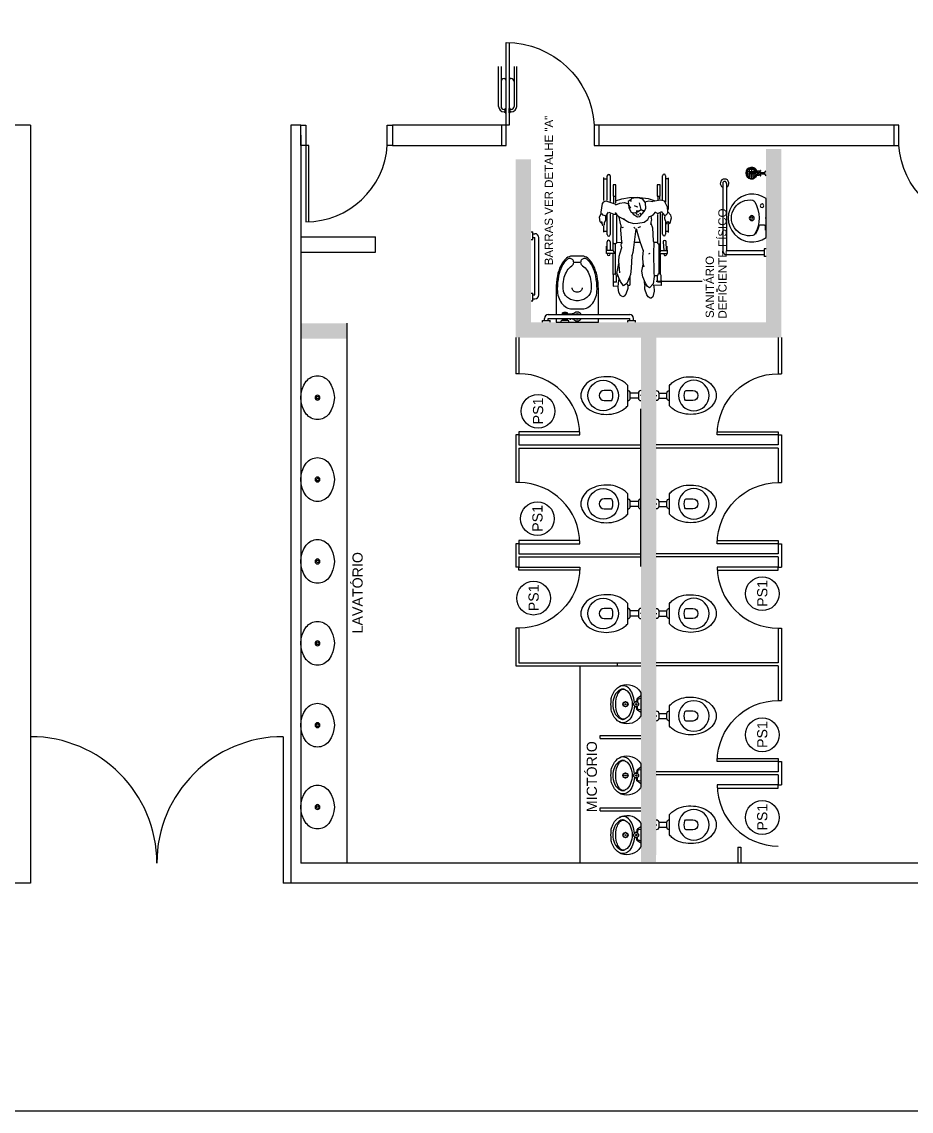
# Model space of a CAD drawing. Header units: millimetres. Extents: x 18768 to 1484868, y -11027 to 520152.
# Drawn here: x 1379301 to 1388104, y 136290 to 147066 of the extents above; entities that cross this region are included whole.
import ezdxf
from ezdxf.enums import TextEntityAlignment as Align

# ---------------------------------------------------------------- set-up
doc = ezdxf.new("R2010")
doc.units = ezdxf.units.MM
doc.linetypes.add('DASHDOT', pattern=[1, 0.5, -0.25, 0, -0.25])
for name, color, linetype in [('1-PAREDES', 7, 'Continuous'), ('Construir', 251, 'Continuous'), ('esquadrias', 2, 'Continuous'), ('MOBÍLIA', 26, 'Continuous'), ('Muros', 4, 'Continuous'), ('PAREDES', 7, 'Continuous'), ('Sanitários', 2, 'Continuous'), ('Textos', 7, 'Continuous')]:
    doc.layers.add(name, color=color, linetype=linetype)
doc.layers.add('L035-DEMOLIÇÃO', color=40, linetype='Continuous', plot=False)
doc.styles.get("Standard").update_dxf_attribs({"font": 'arial.ttf'})

# ---------------------------------------------------------------- blocks, each defined once
blk = doc.blocks.new('CADEIRA_RODAS')
at = {"color": 0}
for p, q in [((-0.194, 0.333), (-0.2, 0.329)), ((-0.196, 0.317), (-0.2, 0.329)), ((-0.194, 0.333), (-0.166, 0.336)), ((-0.182, 0.338), (-0.161, 0.357)), ((-0.166, 0.336), (-0.165, 0.347)), ((-0.161, 0.357), (-0.118, 0.363)), ((-0.118, 0.363), (-0.081, 0.345)), ((-0.094, 0.332), (-0.105, 0.299)), ((-0.082, 0.343), (-0.094, 0.332)), ((-0.081, 0.345), (-0.066, 0.348)), ((-0.066, 0.348), (0.018, 0.333)), ((0.018, 0.333), (0.035, 0.321)), ((0.035, 0.321), (0.044, 0.3)), ((-0.793, 0.23), (-0.79, 0.178)), ((-0.746, 0.228), (-0.793, 0.23)), ((-0.754, 0.197), (-0.755, 0.228)), ((-0.683, 0.229), (-0.748, 0.227)), ((-0.676, 0.215), (-0.683, 0.229)), ((-0.68, 0.228), (-0.474, 0.228)), ((-0.679, 0.203), (-0.676, 0.215)), ((-0.478, 0.288), (-0.474, 0.288)), ((-0.475, 0.259), (-0.478, 0.259)), ((-0.474, 0.295), (-0.401, 0.295)), ((-0.474, 0.209), (-0.474, 0.295)), ((-0.444, 0.227), (-0.473, 0.217)), ((-0.443, 0.227), (-0.443, 0.295)), ((-0.443, 0.288), (-0.358, 0.288)), ((-0.443, 0.227), (-0.092, 0.227)), ((-0.358, 0.259), (-0.441, 0.259)), ((-0.377, 0.218), (-0.372, 0.227)), ((-0.377, 0.206), (-0.377, 0.218)), ((-0.288, 0.287), (-0.098, 0.287)), ((-0.084, 0.257), (-0.288, 0.257)), ((-0.265, 0.319), (-0.206, 0.319)), ((-0.254, 0.313), (-0.254, 0.289)), ((-0.177, 0.316), (-0.196, 0.317)), ((-0.145, 0.304), (-0.177, 0.316)), ((-0.104, 0.305), (-0.145, 0.304)), ((-0.105, 0.299), (-0.066, 0.273)), ((-0.068, 0.271), (-0.087, 0.221)), ((-0.087, 0.221), (-0.087, 0.198)), ((0.044, 0.3), (0.013, 0.211)), ((0.089, 0.224), (0.024, 0.224)), ((0.288, 0.257), (0.038, 0.257)), ((0.046, 0.319), (0.272, 0.319)), ((0.049, 0.287), (0.288, 0.287)), ((0.089, 0.23), (0.089, 0.201)), ((0.201, 0.23), (0.089, 0.23)), ((0.201, 0.201), (0.201, 0.23)), ((0.26, 0.313), (0.26, 0.289)), ((-0.898, 0.134), (-0.885, 0.157)), ((-0.894, 0.119), (-0.898, 0.134)), ((-0.872, 0.103), (-0.894, 0.119)), ((-0.885, 0.157), (-0.855, 0.174)), ((-0.855, 0.174), (-0.807, 0.18)), ((-0.807, 0.18), (-0.761, 0.176)), ((-0.79, 0.126), (-0.747, 0.155)), ((-0.768, 0.095), (-0.79, 0.126)), ((-0.761, 0.176), (-0.725, 0.17)), ((-0.754, 0.197), (-0.692, 0.196)), ((-0.747, 0.155), (-0.711, 0.174)), ((-0.711, 0.174), (-0.678, 0.186)), ((-0.695, 0.182), (-0.696, 0.195)), ((-0.692, 0.196), (-0.679, 0.203)), ((-0.377, 0.209), (-0.678, 0.209)), ((-0.678, 0.186), (-0.67, 0.192)), ((-0.67, 0.192), (-0.573, 0.174)), ((-0.662, 0.162), (-0.548, 0.174)), ((-0.548, 0.174), (-0.501, 0.168)), ((-0.501, 0.168), (-0.466, 0.161)), ((-0.466, 0.161), (-0.414, 0.142)), ((-0.419, 0.145), (-0.389, 0.149)), ((-0.389, 0.149), (-0.362, 0.143)), ((-0.372, 0.197), (-0.377, 0.206)), ((-0.376, 0.136), (-0.362, 0.144)), ((-0.1, 0.197), (-0.372, 0.197)), ((-0.364, 0.194), (-0.363, 0.148)), ((-0.362, 0.144), (-0.241, 0.154)), ((-0.241, 0.154), (-0.196, 0.15)), ((-0.212, 0.15), (-0.218, 0.136)), ((-0.218, 0.136), (-0.215, 0.127)), ((-0.191, 0.152), (-0.162, 0.159)), ((-0.13, 0.132), (-0.164, 0.073)), ((-0.162, 0.159), (-0.116, 0.169)), ((-0.127, 0.142), (-0.133, 0.122)), ((-0.112, 0.168), (-0.127, 0.142)), ((-0.094, 0.192), (-0.112, 0.168)), ((-0.07, 0.208), (-0.094, 0.192)), ((0.013, 0.211), (0.005, 0.202)), ((0.005, 0.202), (0.022, 0.164)), ((0.027, 0.122), (0.018, 0.084)), ((0.089, 0.207), (0.02, 0.207)), ((0.022, 0.164), (0.027, 0.122)), ((0.044, 0.207), (0.063, 0.144)), ((0.063, 0.144), (0.076, 0.069)), ((0.089, 0.201), (0.201, 0.201)), ((-0.816, 0.086), (-0.872, 0.103)), ((-0.788, 0.085), (-0.816, 0.086)), ((-0.769, 0.093), (-0.788, 0.085)), ((-0.785, 0.086), (-0.783, 0.064)), ((-0.783, 0.064), (-0.776, 0.06)), ((-0.776, 0.06), (-0.743, 0.06)), ((-0.705, 0.068), (-0.768, 0.095)), ((-0.743, 0.06), (-0.696, 0.063)), ((-0.679, 0.059), (-0.705, 0.068)), ((-0.618, 0.052), (-0.679, 0.059)), ((-0.497, 0.045), (-0.618, 0.052)), ((-0.497, 0.045), (-0.499, 0.048)), ((-0.463, 0.034), (-0.497, 0.045)), ((-0.413, 0.029), (-0.463, 0.034)), ((-0.23, 0.006), (-0.413, 0.029)), ((-0.362, 0.019), (-0.362, -0.032)), ((-0.228, 0.012), (-0.214, 0.026)), ((-0.164, 0.073), (-0.178, 0.027)), ((-0.178, 0.027), (-0.177, -0.014)), ((-0.105, 0.007), (-0.112, -0.012)), ((-0.093, 0.027), (-0.105, 0.007)), ((-0.07, 0.044), (-0.093, 0.027)), ((-0.072, 0.038), (-0.074, 0.015)), ((-0.074, 0.015), (-0.065, -0.012)), ((-0.066, 0.051), (-0.072, 0.038)), ((-0.026, 0.074), (-0.066, 0.051)), ((-0.055, 0.002), (-0.055, -0.025)), ((-0.027, 0.054), (0.007, 0.077)), ((0.011, 0.079), (-0.026, 0.074)), ((-0.003, 0.021), (-0.012, -0.001)), ((0.038, 0.081), (0.011, 0.079)), ((0.052, 0.063), (0.038, 0.081)), ((0.053, 0.06), (0.038, 0.053)), ((0.07, 0.046), (0.052, 0.063)), ((0.07, 0.027), (0.07, 0.046)), ((0.074, 0.013), (0.07, 0.027)), ((0.074, -0.016), (0.074, 0.013)), ((0.076, 0.069), (0.08, -0.007)), ((-0.9, -0.117), (-0.88, -0.101)), ((-0.88, -0.101), (-0.823, -0.084)), ((-0.823, -0.084), (-0.767, -0.087)), ((-0.798, -0.11), (-0.764, -0.088)), ((-0.786, -0.083), (-0.749, -0.081)), ((-0.764, -0.088), (-0.704, -0.062)), ((-0.704, -0.062), (-0.646, -0.054)), ((-0.646, -0.054), (-0.582, -0.066)), ((-0.608, -0.076), (-0.571, -0.065)), ((-0.571, -0.065), (-0.51, -0.064)), ((-0.51, -0.064), (-0.441, -0.071)), ((-0.449, -0.07), (-0.358, -0.036)), ((-0.358, -0.036), (-0.28, -0.013)), ((-0.28, -0.013), (-0.23, -0.002)), ((-0.212, -0.04), (-0.222, -0.015)), ((-0.177, -0.014), (-0.164, -0.075)), ((-0.164, -0.075), (-0.141, -0.111)), ((-0.112, -0.012), (-0.11, -0.032)), ((-0.11, -0.032), (-0.061, -0.075)), ((-0.065, -0.012), (-0.041, -0.045)), ((-0.061, -0.075), (-0.031, -0.092)), ((-0.041, -0.045), (-0.052, -0.064)), ((-0.052, -0.064), (-0.051, -0.077)), ((-0.04, -0.046), (0.025, -0.031)), ((-0.031, -0.092), (0.023, -0.089)), ((-0.012, -0.001), (-0.016, -0.015)), ((0.023, -0.089), (0.061, -0.062)), ((0.041, -0.122), (0.03, -0.084)), ((0.061, -0.062), (0.074, -0.016)), ((0.08, -0.007), (0.068, -0.114)), ((-0.913, -0.135), (-0.9, -0.117)), ((-0.913, -0.146), (-0.913, -0.135)), ((-0.9, -0.16), (-0.913, -0.146)), ((-0.842, -0.176), (-0.9, -0.16)), ((-0.792, -0.171), (-0.842, -0.176)), ((-0.812, -0.13), (-0.798, -0.11)), ((-0.771, -0.164), (-0.812, -0.13)), ((-0.78, -0.166), (-0.792, -0.171)), ((-0.788, -0.245), (-0.785, -0.182)), ((-0.698, -0.173), (-0.771, -0.164)), ((-0.752, -0.206), (-0.752, -0.239)), ((-0.752, -0.206), (-0.692, -0.208)), ((-0.659, -0.171), (-0.698, -0.173)), ((-0.692, -0.207), (-0.693, -0.176)), ((-0.677, -0.211), (-0.692, -0.208)), ((-0.674, -0.219), (-0.677, -0.211)), ((-0.471, -0.169), (-0.659, -0.171)), ((-0.475, -0.132), (-0.481, -0.12)), ((-0.365, -0.17), (-0.471, -0.169)), ((-0.372, -0.207), (-0.377, -0.216)), ((-0.089, -0.207), (-0.372, -0.207)), ((-0.348, -0.165), (-0.365, -0.17)), ((-0.362, -0.171), (-0.362, -0.207)), ((-0.22, -0.157), (-0.348, -0.165)), ((-0.175, -0.142), (-0.22, -0.157)), ((-0.148, -0.145), (-0.188, -0.138)), ((-0.108, -0.143), (-0.145, -0.147)), ((-0.141, -0.111), (-0.113, -0.126)), ((-0.111, -0.122), (-0.102, -0.147)), ((-0.102, -0.147), (-0.089, -0.168)), ((-0.089, -0.168), (-0.063, -0.19)), ((-0.068, -0.185), (-0.079, -0.209)), ((-0.079, -0.209), (-0.071, -0.229)), ((0.034, -0.158), (0.041, -0.122)), ((0.052, -0.235), (0.038, -0.161)), ((0.068, -0.114), (0.047, -0.175)), ((0.089, -0.211), (0.055, -0.211)), ((0.201, -0.205), (0.089, -0.205)), ((0.089, -0.205), (0.089, -0.234)), ((0.201, -0.234), (0.201, -0.205)), ((-0.788, -0.246), (-0.738, -0.245)), ((-0.751, -0.243), (-0.689, -0.244)), ((-0.689, -0.244), (-0.678, -0.237)), ((-0.68, -0.238), (-0.474, -0.238)), ((-0.377, -0.219), (-0.678, -0.219)), ((-0.678, -0.237), (-0.674, -0.22)), ((-0.474, -0.269), (-0.479, -0.269)), ((-0.478, -0.298), (-0.474, -0.298)), ((-0.474, -0.219), (-0.474, -0.305)), ((-0.474, -0.305), (-0.401, -0.302)), ((-0.444, -0.237), (-0.473, -0.227)), ((-0.443, -0.238), (-0.443, -0.304)), ((-0.443, -0.238), (-0.078, -0.238)), ((-0.36, -0.264), (-0.443, -0.268)), ((-0.443, -0.297), (-0.359, -0.293)), ((-0.377, -0.216), (-0.377, -0.229)), ((-0.377, -0.229), (-0.372, -0.238)), ((-0.285, -0.257), (-0.088, -0.257)), ((-0.165, -0.287), (-0.285, -0.287)), ((-0.268, -0.314), (-0.18, -0.314)), ((-0.253, -0.286), (-0.253, -0.305)), ((-0.183, -0.287), (-0.179, -0.303)), ((-0.179, -0.303), (-0.166, -0.303)), ((-0.159, -0.309), (-0.178, -0.322)), ((-0.131, -0.276), (-0.166, -0.288)), ((-0.166, -0.303), (-0.159, -0.309)), ((-0.098, -0.28), (-0.131, -0.276)), ((-0.06, -0.244), (-0.099, -0.275)), ((-0.097, -0.288), (-0.099, -0.275)), ((-0.084, -0.302), (-0.097, -0.288)), ((-0.097, -0.338), (-0.063, -0.309)), ((-0.063, -0.309), (-0.084, -0.302)), ((-0.071, -0.229), (-0.064, -0.24)), ((-0.063, -0.309), (-0.018, -0.304)), ((-0.041, -0.314), (0.269, -0.314)), ((-0.018, -0.304), (0.039, -0.277)), ((0.291, -0.287), (0.03, -0.287)), ((0.039, -0.277), (0.052, -0.235)), ((0.054, -0.257), (0.291, -0.257)), ((0.089, -0.228), (0.06, -0.228)), ((0.089, -0.234), (0.201, -0.234)), ((0.26, -0.304), (0.26, -0.288)), ((-0.178, -0.322), (-0.173, -0.333)), ((-0.173, -0.333), (-0.123, -0.344)), ((-0.123, -0.344), (-0.097, -0.338))]:
    blk.add_line(p, q, dxfattribs=at)
for centre, radius, start, end in [((-0.478, 0.273), 0.0145, 90, 270), ((-0.358, 0.273), 0.0145, 270, 90), ((-0.288, 0.272), 0.0149, 90, 270), ((0.288, 0.272), 0.0149, 270, 90), ((-0.479, -0.284), 0.0145, 92.6629, 272.6629), ((-0.359, -0.278), 0.0145, 272.6629, 92.6629), ((-0.285, -0.272), 0.0149, 90, 270), ((0.291, -0.272), 0.0149, 270, 90)]:
    blk.add_arc(centre, radius, start, end, dxfattribs=at)
for p in [(-0.094, -0.018), (-0.084, -0.002), (-0.081, -0.038)]:
    blk.add_point(p, dxfattribs=at)
blk = doc.blocks.new('LAVPQ-PL')
blk.add_line((0, 0), (0.01, 0))
for points in [[(0, -0.191), (0, 0.191, -1.947368)], [(0.11, -0.156, 0.218943), (0.13, -0.171, 1.213584), (0.132, 0.175, 0.218943), (0.112, 0.16, 0.264013)]]:
    blk.add_lwpolyline(points, format="xyb", close=True)
blk.add_lwpolyline([(0.007, -0.12), (0.007, -0.08, -0.414214), (0.016, -0.071), (0.061, -0.071, -0.312113), (0.073, -0.08, 0.063016), (0.103, -0.157, 0.063016)], format="xyb")
for centre, radius in [((0.04, 0.121), 0.0176), ((0.141, 0), 0.0241), ((0.141, 0), 0.0115)]:
    blk.add_circle(centre, radius)
blk = doc.blocks.new('nomacab1')
blk.add_circle((0, 0), 0.414)
at = {"color": 3}
blk.add_attdef('ACAB', text='', height=0.25, dxfattribs=at).set_placement((0.007, 0), align=Align.MIDDLE)
blk = doc.blocks.new('bac-pl')
for p, q in [((0, 0), (0.005, 0)), ((0.025, 0.025), (0.105, 0.025)), ((0.025, -0.025), (0.105, -0.025))]:
    blk.add_line(p, q)
for points in [[(0.13, 0.1), (0.13, -0.1, 0.056984), (0.163, -0.131, 0.085116), (0.249, -0.174, 0.090221), (0.34, -0.185, 0.074494), (0.439, -0.17, 0.085116), (0.517, -0.131, 0.106255), (0.572, -0.068, 0.128271), (0.59, 0, 0.128271), (0.572, 0.068, 0.106255), (0.517, 0.131, 0.085116), (0.439, 0.17, 0.074494), (0.34, 0.185, 0.074494), (0.241, 0.17, 0.085116), (0.163, 0.131, 0.056984)], [(0.295, 0.05, 0.326276), (0.281, 0.04, 0.155871), (0.281, -0.04, 0.326276), (0.295, -0.05), (0.36, -0.05, 1), (0.36, 0.05)]]:
    blk.add_lwpolyline(points, format="xyb", close=True)
for points in [[(0, -0.05, 0.414214), (0.025, -0.025), (0.025, 0.025, 0.414483), (0, 0.05)], [(0.13, 0.05, 0.414483), (0.105, 0.025), (0.105, -0.025, 0.414214), (0.13, -0.05)]]:
    blk.add_lwpolyline(points, format="xyb")
blk.add_circle((0.37, 0), 0.15)
blk = doc.blocks.new('mic-pl')
for points in [[(0, -0.294), (-0.002, -0.294, -0.008051), (-0.034, -0.293, -0.08407), (-0.078, -0.285, -0.022672), (-0.106, -0.272, -0.027927), (-0.132, -0.258, -0.144523), (-0.183, -0.193, -0.34805), (-0.12, -0.003, -0.162816), (-0.112, 0), (0, 0), (0.112, 0, -0.162816), (0.12, -0.003, -0.34805), (0.183, -0.193, -0.144523), (0.132, -0.258, -0.027927), (0.106, -0.272, -0.022672), (0.078, -0.285, -0.08407), (0.034, -0.293, -0.008051), (0.002, -0.294)], [(0, -0.247), (-0.008, -0.247, -0.102017), (-0.09, -0.231, -0.100634), (-0.137, -0.2, -0.31043), (-0.144, -0.159, -0.029837), (-0.142, -0.153, -0.193887), (-0.08, -0.101, -0.096635), (0, -0.086, -0.096635), (0.08, -0.101, -0.193887), (0.142, -0.153, -0.029837), (0.144, -0.159, -0.31043), (0.137, -0.2, -0.100634), (0.09, -0.231, -0.102017), (0.008, -0.247)]]:
    blk.add_lwpolyline(points, format="xyb", close=True)
for points in [[(-0.053, 0, 0.473116), (-0.056, -0.005), (-0.051, -0.025, 0.362542), (-0.043, -0.032), (-0.029, -0.033, -0.564769), (-0.023, -0.039)], [(0.053, 0, -0.473116), (0.056, -0.005), (0.051, -0.025, -0.362542), (0.043, -0.032), (0.029, -0.033, 0.564769), (0.023, -0.039)], [(-0.016, -0.064, 0.100603), (-0.1, -0.082, 0.114611), (-0.161, -0.123, 0.309836), (-0.175, -0.21, 0.309836)], [(-0.081, -0.002), (-0.057, -0.034, 0.1805), (-0.045, -0.041), (-0.032, -0.043, -0.35029), (-0.026, -0.049, 0.252034), (-0.019, -0.063)], [(0.016, -0.064, -0.100603), (0.1, -0.082, -0.114611), (0.161, -0.123, -0.309836), (0.175, -0.21, -0.309836)], [(0.081, -0.002), (0.057, -0.034, -0.1805), (0.045, -0.041), (0.032, -0.043, 0.35029), (0.026, -0.049, -0.252034), (0.019, -0.063)], [(-0.146, -0.161), (-0.147, -0.165, 0.189039), (-0.145, -0.197, 0.189014), (-0.08, -0.26, 0.116802), (0, -0.275, 0.116802), (0.08, -0.26, 0.189014), (0.145, -0.197, 0.189039), (0.147, -0.165), (0.146, -0.161)]]:
    blk.add_lwpolyline(points, format="xyb")
for centre, radius in [((0, -0.046), 0.024), ((0, -0.046), 0.0075), ((-0.024, -0.151), 0.0035), ((-0.016, -0.135), 0.0035), ((-0.017, -0.168), 0.0035), ((0, -0.152), 0.0035), ((-0.001, -0.175), 0.0035), ((0.001, -0.129), 0.0035), ((0.017, -0.136), 0.0035), ((0.016, -0.169), 0.0035), ((0.023, -0.152), 0.0035)]:
    blk.add_circle(centre, radius)
at = {"linetype": 'DASHDOT'}
blk.add_circle((0, -0.152), 0.024, dxfattribs=at)
blk = doc.blocks.new('cubem-pl')
at = {"linetype": 'Continuous'}
for radius in [0.024, 0.012]:
    blk.add_circle((0.265, 0), radius, dxfattribs=at)
for centre, radius, start, end in [((0.265, 0.076), 0.139, 37.5041, 142.4959), ((0.364, 0), 0.264, 142.4959, 217.5041), ((0.166, 0), 0.264, 322.4959, 37.5041), ((0.265, -0.076), 0.139, 217.5041, 322.4959)]:
    blk.add_arc(centre, radius, start, end)

msp = doc.modelspace()

# ---------------------------------------------------------------- linework, layer by layer
for p, q in [((1382801.057, 144788.355), (1382801.057, 144939.404)), ((1385196.35, 140694.962), (1385196.35, 140725.172))]:
    msp.add_line(p, q)
at = {"layer": '1-PAREDES'}
for p, q in [((1382062.298, 146043.6), (1381963.298, 146043.6)), ((1384047.355, 146043.6), (1382968.591, 146043.6)), ((1387930.26, 146043.6), (1385015.766, 146043.6)), ((1382968.591, 145843.6), (1384047.355, 145843.6)), ((1385015.766, 145843.6), (1387930.26, 145843.6)), ((1382062.298, 144939.404), (1382801.057, 144939.404)), ((1382062.298, 144788.355), (1382801.057, 144788.355))]:
    msp.add_line(p, q, dxfattribs=at)
at = {"layer": 'Construir'}
for points in [[(1386818.764, 144093.564), (1386667.715, 144093.564), (1386818.764, 145807.55), (1386667.715, 145807.55)], [(1384340.958, 143942.515), (1384189.909, 143942.515), (1384340.958, 145704.753), (1384189.909, 145704.753)], [(1382522.735, 143932.551), (1382062.298, 143932.551), (1382522.735, 144083.6), (1382062.298, 144083.6)], [(1386818.161, 143942.515), (1384340.958, 143942.515), (1386818.161, 144093.564), (1384340.958, 144093.564)], [(1385579.035, 138754.753), (1385428.511, 138754.753), (1385579.56, 143942.515), (1385428.511, 143942.515)], [(1385579.638, 138754.753), (1385429.113, 138754.753), (1385580.162, 143942.515), (1385429.113, 143942.515)]]:
    msp.add_solid(points, dxfattribs=at)
at = {"layer": 'DEFPOINTS'}
for p, q in [((1386179.638, 144424.753), (1386179.638, 144394.753)), ((1386179.638, 144424.753), (1386179.638, 144394.753)), ((1388062.298, 138744.6), (1387435.993, 138744.6))]:
    msp.add_line(p, q, dxfattribs=at)
at = {"layer": 'esquadrias'}
for p, q in [((1384020.069, 146229.152), (1384020.069, 146622.72)), ((1384044.824, 146622.72), (1384044.824, 146229.152)), ((1384174.575, 146622.72), (1384174.575, 146229.152)), ((1384199.33, 146229.152), (1384199.33, 146622.72)), ((1384075.033, 146503.93), (1384085.103, 146503.93)), ((1384085.103, 146493.86), (1384095.173, 146493.86)), ((1384134.295, 146493.86), (1384124.225, 146493.86)), ((1384144.365, 146503.93), (1384134.295, 146503.93)), ((1384075.033, 146198.942), (1384085.103, 146198.942)), ((1384075.033, 146174.188), (1384085.103, 146174.188)), ((1384085.103, 146164.118), (1384085.103, 146209.012)), ((1384085.103, 146209.012), (1384095.173, 146209.012)), ((1384085.103, 146164.118), (1384095.173, 146164.118)), ((1384095.173, 146164.118), (1384095.173, 146209.012)), ((1384124.225, 146164.118), (1384124.225, 146209.012)), ((1384134.295, 146209.012), (1384124.225, 146209.012)), ((1384134.295, 146164.118), (1384124.225, 146164.118)), ((1384134.295, 146164.118), (1384134.295, 146209.012)), ((1384144.365, 146198.942), (1384134.295, 146198.942)), ((1384144.365, 146174.188), (1384134.295, 146174.188))]:
    msp.add_line(p, q, dxfattribs=at)
for points in [[(1384124.828, 146860.431), (1384124.828, 146043.6), (1384047.355, 146043.6), (1384047.355, 145843.6), (1384095.776, 145843.6), (1384095.776, 146860.431, -0.394454368), (1384967.345, 146043.6), (1384967.345, 145843.6), (1385015.766, 145843.6), (1385015.766, 146043.6), (1384967.345, 146043.6)], [(1382142.857, 145086.956), (1382142.857, 145843.6), (1382062.298, 145843.6), (1382062.298, 146043.6), (1382112.647, 146043.6), (1382112.647, 145086.956, 0.395142121), (1382918.242, 145843.6), (1382918.242, 146043.6), (1382968.591, 146043.6), (1382968.591, 145843.6), (1382918.242, 145843.6)], [(1388755.994, 145086.956), (1388755.994, 145843.6), (1388836.554, 145843.6), (1388836.554, 146043.6), (1388786.204, 146043.6), (1388786.204, 145086.956, -0.396515329), (1387982.098, 145843.6), (1387980.61, 146043.6), (1387930.26, 146043.6), (1387930.26, 145843.6), (1387982.098, 145843.6)], [(1384824.315, 143011.046), (1384220.119, 143011.046), (1384220.119, 142980.837), (1384824.315, 142980.837, 0.414213562), (1384220.119, 143585.032, 0.414213562)], [(1386184.358, 143011.046), (1386788.554, 143011.046), (1386788.554, 142980.837), (1386184.358, 142980.837, -0.414213562), (1386788.554, 143585.032, -0.414213562)], [(1384824.315, 141933.564), (1384220.119, 141933.564), (1384220.119, 141903.354), (1384824.315, 141903.354, 0.414213562), (1384220.119, 142507.55, 0.414213562)], [(1386184.358, 141933.564), (1386788.554, 141933.564), (1386788.554, 141903.354), (1386184.358, 141903.354, -0.414213562), (1386788.554, 142507.55, -0.414213562)], [(1384824.315, 141641.536), (1384220.119, 141641.536), (1384220.119, 141671.746), (1384824.315, 141671.746, -0.414213562), (1384220.119, 141067.55, -0.414213562)], [(1386184.358, 141641.536), (1386788.554, 141641.536), (1386788.554, 141671.746), (1386184.358, 141671.746, 0.414213562), (1386788.554, 141067.55, 0.414213562)], [(1386184.358, 139778.599), (1386788.554, 139778.599), (1386788.554, 139748.389), (1386184.358, 139748.389, -0.414213562), (1386788.554, 140352.585, -0.414213562)], [(1386184.358, 139486.571), (1386788.554, 139486.571), (1386788.554, 139516.781), (1386184.358, 139516.781, 0.414213562), (1386788.554, 138912.585, 0.414213562)]]:
    msp.add_lwpolyline(points, format="xyb", dxfattribs=at)
for centre, radius, start, end in [((1384075.033, 146473.72), 30.21, 90, 180), ((1384144.365, 146473.72), 30.21, 0, 90), ((1384075.033, 146229.152), 54.964, 180, 270), ((1384075.033, 146229.152), 30.21, 180, 270), ((1384144.365, 146229.152), 54.964, 270, 0), ((1384144.365, 146229.152), 30.21, 270, 0)]:
    msp.add_arc(centre, radius, start, end, dxfattribs=at)
at = {"layer": 'L035-DEMOLIÇÃO', "linetype": 'ByBlock', "lineweight": -2}
msp.add_lwpolyline([(1437540.298, 136290.012), (1345642.017, 136290.012), (1345642.017, 173818.605), (1437540.298, 173818.605)], close=True, dxfattribs=at)
at = {"layer": 'MOBÍLIA'}
for p, q in [((1386238.209, 145467.267), (1386238.209, 144800.148)), ((1386276.29, 145467.267), (1386276.29, 144800.148)), ((1384340.958, 144988.865), (1384359.999, 144988.865)), ((1384359.999, 144912.703), (1384359.999, 144988.865)), ((1384359.999, 144969.825), (1384379.039, 144969.825)), ((1384340.958, 144912.703), (1384359.999, 144912.703)), ((1384359.999, 144931.744), (1384379.039, 144931.744)), ((1384379.039, 144363.531), (1384379.039, 144931.744)), ((1384417.12, 144363.531), (1384417.12, 144931.744)), ((1386648.674, 144800.148), (1386276.29, 144800.148)), ((1386648.674, 144762.067), (1386276.29, 144762.067)), ((1386667.715, 144819.188), (1386648.674, 144819.188)), ((1386648.674, 144819.188), (1386648.674, 144743.026)), ((1386667.715, 144743.026), (1386648.674, 144743.026)), ((1386033.309, 144498.459), (1385580.162, 144498.459)), ((1384340.958, 144382.572), (1384359.999, 144382.572)), ((1384340.958, 144306.41), (1384359.999, 144306.41)), ((1384359.999, 144306.41), (1384359.999, 144382.572)), ((1384359.999, 144363.531), (1384379.039, 144363.531)), ((1384359.999, 144325.45), (1384379.039, 144325.45)), ((1384651.954, 144172.671), (1384651.954, 144185.365)), ((1384655.127, 144182.192), (1384655.127, 144186.926)), ((1384674.167, 144182.192), (1384674.167, 144191.619)), ((1384680.514, 144182.192), (1384680.514, 144191.619)), ((1384699.555, 144182.192), (1384699.555, 144186.926)), ((1384702.728, 144172.671), (1384702.728, 144185.365)), ((1384455.201, 144093.564), (1384455.201, 144112.604)), ((1384455.201, 144112.604), (1384531.363, 144112.604)), ((1384474.242, 144112.604), (1384474.242, 144131.645)), ((1384512.323, 144169.726), (1385318.13, 144169.726)), ((1384512.323, 144112.604), (1384512.323, 144131.645)), ((1384512.323, 144131.645), (1385318.13, 144131.645)), ((1384531.363, 144093.564), (1384531.363, 144112.604)), ((1384639.26, 144093.564), (1384639.26, 144106.258)), ((1384639.26, 144093.564), (1384715.422, 144093.564)), ((1384723.762, 144172.671), (1384651.954, 144172.671)), ((1384723.762, 144128.699), (1384651.954, 144128.699)), ((1384651.954, 144109.827), (1384651.954, 144128.699)), ((1384655.127, 144110.484), (1384655.127, 144122.352)), ((1384670.994, 144179.018), (1384658.3, 144179.018)), ((1384670.994, 144125.526), (1384658.3, 144125.526)), ((1384674.167, 144112.561), (1384674.167, 144122.352)), ((1384680.514, 144112.561), (1384680.514, 144122.352)), ((1384696.381, 144179.018), (1384683.688, 144179.018)), ((1384696.381, 144125.526), (1384683.688, 144125.526)), ((1384699.555, 144110.484), (1384699.555, 144122.352)), ((1384702.728, 144109.827), (1384702.728, 144128.699)), ((1384715.422, 144093.564), (1384715.422, 144106.258)), ((1384723.762, 144175.845), (1384736.455, 144175.845)), ((1384723.762, 144169.726), (1384723.762, 144175.845)), ((1384723.762, 144125.526), (1384723.762, 144131.645)), ((1384723.762, 144125.526), (1384736.455, 144125.526)), ((1384736.455, 144169.726), (1384736.455, 144175.845)), ((1384749.149, 144172.671), (1384736.455, 144172.671)), ((1384736.455, 144125.526), (1384736.455, 144131.645)), ((1384749.149, 144128.699), (1384736.455, 144128.699)), ((1384761.313, 144175.845), (1384749.149, 144175.845)), ((1384749.149, 144169.726), (1384749.149, 144175.845)), ((1384749.149, 144125.526), (1384749.149, 144131.645)), ((1384761.313, 144125.526), (1384749.149, 144125.526)), ((1385299.089, 144112.604), (1385375.252, 144112.604)), ((1385299.089, 144093.564), (1385299.089, 144112.604)), ((1385318.13, 144112.604), (1385318.13, 144131.645)), ((1385356.211, 144112.604), (1385356.211, 144131.645)), ((1385375.252, 144093.564), (1385375.252, 144112.604)), ((1385375.854, 144093.564), (1385375.854, 144112.604)), ((1382522.735, 138744.6), (1382522.735, 143932.551)), ((1385428.511, 141676.781), (1385428.511, 143237.62)), ((1385429.113, 141676.781), (1385429.113, 143237.62)), ((1384824.315, 140694.962), (1384824.315, 138754.753))]:
    msp.add_line(p, q, dxfattribs=at)
for points in [[(1384812.325, 144169.726), (1384810.624, 144172.671), (1384785.237, 144172.671), (1384783.536, 144169.726)], [(1384783.536, 144131.645), (1384785.237, 144128.699), (1384810.624, 144128.699), (1384812.325, 144131.645)]]:
    msp.add_lwpolyline(points, dxfattribs=at)
for centre, radius, start, end in [((1386257.25, 145467.267), 43.265, 296.1094131, 243.8905869), ((1386257.25, 145467.267), 19.041, 0, 180), ((1384379.039, 144931.744), 38.081, 0, 90), ((1386276.29, 144800.148), 38.081, 180, 270), ((1384379.039, 144363.531), 38.081, 270, 0), ((1384677.341, 144137.764), 53.948, 61.9275131, 118.0724869), ((1384658.3, 144182.192), 3.173, 180, 270), ((1384670.994, 144182.192), 3.173, 270, 0), ((1384683.688, 144182.192), 3.173, 180, 270), ((1384696.381, 144182.192), 3.173, 270, 0), ((1384797.931, 144150.685), 44.428, 25.3769335, 154.6230665), ((1384512.323, 144131.645), 38.081, 90, 180), ((1384677.341, 143995.188), 117.416, 71.0753556, 108.9246444), ((1384686.86, 144150.685), 41.254, 147.7951685, 152.5130748), ((1384686.86, 144150.685), 41.254, 207.4869252, 212.2048315), ((1384658.3, 144122.352), 3.173, 90, 180), ((1384670.994, 144122.352), 3.173, 0, 90), ((1384683.688, 144122.352), 3.173, 90, 180), ((1384696.381, 144122.352), 3.173, 0, 90), ((1384667.821, 144150.685), 41.254, 27.4864262, 32.2042275), ((1384667.821, 144150.685), 41.254, 327.7957725, 332.5135738), ((1384797.931, 144150.685), 44.428, 205.3769335, 334.6230665), ((1384797.931, 144150.685), 25.387, 48.5903779, 131.4096221), ((1384797.931, 144150.685), 25.387, 228.5903779, 311.4096221), ((1385318.13, 144131.645), 38.081, 0, 90)]:
    msp.add_arc(centre, radius, start, end, dxfattribs=at)
at = {"layer": 'Muros'}
for p, q in [((1386563.513, 145592.242), (1386584.574, 145571.181)), ((1386565.649, 145594.378), (1386586.711, 145573.317)), ((1386592.678, 145573.317), (1386613.739, 145594.378)), ((1386594.814, 145571.181), (1386615.876, 145592.242)), ((1386524.746, 145575.837), (1386570.943, 145575.837)), ((1386524.746, 145560.558), (1386570.943, 145560.558)), ((1386563.513, 145544.152), (1386584.574, 145565.213)), ((1386565.649, 145542.016), (1386586.711, 145563.077)), ((1386592.678, 145563.077), (1386613.739, 145542.016)), ((1386594.814, 145565.213), (1386615.876, 145544.152)), ((1386608.445, 145575.837), (1386652.647, 145575.837)), ((1386608.445, 145560.558), (1386652.647, 145560.558)), ((1386652.647, 145575.837), (1386652.647, 145560.558)), ((1382522.735, 143932.551), (1382522.735, 144083.6)), ((1384189.909, 143942.515), (1384189.909, 143585.032)), ((1384220.119, 143942.515), (1384220.119, 143585.032)), ((1386788.554, 143942.515), (1386788.554, 143585.032)), ((1386818.764, 143942.515), (1386818.764, 143585.032)), ((1384220.119, 143585.032), (1384189.909, 143585.032)), ((1386788.554, 143585.032), (1386818.764, 143585.032)), ((1384220.119, 142980.837), (1384189.909, 142980.837)), ((1384189.909, 142980.837), (1384189.909, 142507.55)), ((1384220.119, 142980.837), (1384220.119, 142880.137)), ((1386788.554, 142980.837), (1386818.764, 142980.837)), ((1386788.554, 142980.837), (1386788.554, 142880.137)), ((1386818.764, 142980.837), (1386818.764, 142507.55)), ((1384220.119, 142880.137), (1385428.511, 142880.137)), ((1384220.119, 142849.927), (1385428.511, 142849.927)), ((1384220.119, 142849.927), (1384220.119, 142507.55)), ((1386788.554, 142880.137), (1385580.162, 142880.137)), ((1386788.554, 142849.927), (1385580.162, 142849.927)), ((1386788.554, 142849.927), (1386788.554, 142507.55)), ((1384220.119, 142507.55), (1384189.909, 142507.55)), ((1386788.554, 142507.55), (1386818.764, 142507.55)), ((1384220.119, 141903.354), (1384189.909, 141903.354)), ((1384189.909, 141903.354), (1384189.909, 141671.746)), ((1384220.119, 141903.354), (1384220.119, 141802.655)), ((1386788.554, 141903.354), (1386788.554, 141802.655)), ((1386788.554, 141903.354), (1386818.764, 141903.354)), ((1386818.764, 141903.354), (1386818.764, 141671.746)), ((1384220.119, 141802.655), (1385428.511, 141802.655)), ((1384220.119, 141772.445), (1384220.119, 141671.746)), ((1384220.119, 141772.445), (1385428.511, 141772.445)), ((1386788.554, 141802.655), (1385580.162, 141802.655)), ((1386788.554, 141772.445), (1385580.162, 141772.445)), ((1386788.554, 141772.445), (1386788.554, 141671.746)), ((1384220.119, 141671.746), (1384189.909, 141671.746)), ((1386788.554, 141671.746), (1386818.764, 141671.746)), ((1384220.119, 141067.55), (1384189.909, 141067.55)), ((1384189.909, 141067.55), (1384189.909, 140694.962)), ((1384220.119, 141067.55), (1384220.119, 140725.172)), ((1386788.554, 141067.55), (1386788.554, 140725.172)), ((1386788.554, 141067.55), (1386818.764, 141067.55)), ((1386818.764, 141067.55), (1386818.764, 140352.585)), ((1384189.909, 140694.962), (1385428.511, 140694.962)), ((1384220.119, 140725.172), (1385428.511, 140725.172)), ((1386788.554, 140725.172), (1385580.162, 140725.172)), ((1386788.554, 140694.962), (1385580.162, 140694.962)), ((1386788.554, 140694.962), (1386788.554, 140352.585)), ((1386788.554, 140352.585), (1386818.764, 140352.585)), ((1385025.714, 139976.641), (1385025.714, 140006.851)), ((1385025.714, 140006.851), (1385428.511, 140006.851)), ((1385025.714, 139976.641), (1385428.511, 139976.641)), ((1386788.554, 139748.389), (1386788.554, 139647.69)), ((1386788.554, 139748.389), (1386818.764, 139748.389)), ((1386818.764, 139748.389), (1386818.764, 139516.781)), ((1386788.554, 139647.69), (1385580.162, 139647.69)), ((1386788.554, 139617.48), (1385580.162, 139617.48)), ((1386788.554, 139617.48), (1386788.554, 139516.781)), ((1386788.554, 139516.781), (1386818.764, 139516.781)), ((1385025.714, 139259.997), (1385025.714, 139290.207)), ((1385025.714, 139290.207), (1385428.511, 139290.207)), ((1385025.714, 139259.997), (1385428.511, 139259.997)), ((1386388.683, 138902.432), (1386418.892, 138902.432)), ((1386388.683, 138902.432), (1386388.683, 138744.6)), ((1386418.892, 138902.432), (1386418.892, 138744.6))]:
    msp.add_line(p, q, dxfattribs=at)
msp.add_circle((1386589.694, 145568.197), 5.926, dxfattribs=at)
for centre, radius, start, end in [((1386524.746, 145568.197), 12.737, 36.8526895, 323.1473105), ((1386589.694, 145568.197), 35.547, 132.5646428, 137.4353572), ((1386589.694, 145568.197), 20.247, 139.2783452, 157.8331673), ((1386589.694, 145568.197), 20.247, 49.2783452, 130.7216548), ((1386589.694, 145568.197), 20.247, 22.1668327, 40.7216548), ((1386589.694, 145568.197), 35.547, 42.5646428, 47.4353572), ((1386680.606, 145568.197), 28.983, 121.8391353, 164.7175014), ((1386524.746, 145568.197), 7.639, 90, 270), ((1386589.694, 145568.197), 35.547, 222.5646428, 227.4353572), ((1386589.694, 145568.197), 20.247, 202.1668327, 220.7216548), ((1386589.694, 145568.197), 20.247, 229.2783452, 310.7216548), ((1386589.694, 145568.197), 20.247, 319.2783452, 337.8331673), ((1386589.694, 145568.197), 35.547, 312.5646428, 317.4353572), ((1386680.606, 145568.197), 28.983, 195.2824986, 238.1608647)]:
    msp.add_arc(centre, radius, start, end, dxfattribs=at)
at = {"layer": 'PAREDES'}
for p, q in [((1379388.298, 146043.6), (1379189.298, 146043.6)), ((1379388.298, 146043.6), (1379388.298, 138544.6)), ((1381963.298, 146043.6), (1381963.298, 138544.6)), ((1382062.298, 145944.6), (1382062.298, 138994.6)), ((1382062.298, 145944.6), (1382062.298, 138744.6)), ((1381888.298, 139994.6), (1381888.298, 138544.6)), ((1404996.062, 138744.6), (1382062.298, 138744.6)), ((1379388.298, 138544.6), (1354225.087, 138544.6)), ((1404996.062, 138544.6), (1381888.298, 138544.6))]:
    msp.add_line(p, q, dxfattribs=at)
at = {"layer": 'PAREDES', "ltscale": 0.01}
for centre, start, end in [((1379388.298, 138744.6), 0, 90), ((1381888.298, 138744.6), 90, 180)]:
    msp.add_arc(centre, 1250, start, end, dxfattribs=at)
at = {"layer": 'Sanitários'}
for p, q in [((1386477.84, 145585.846), (1386569.909, 145585.846)), ((1386478.804, 145588.315), (1386478.804, 145550.135)), ((1386494.585, 145608.504), (1386553.478, 145608.504)), ((1386501.462, 145612.82), (1386501.462, 145525.63)), ((1386524.119, 145618.316), (1386524.119, 145580.919)), ((1386546.776, 145612.729), (1386546.776, 145575.837)), ((1386569.434, 145586.321), (1386569.434, 145575.837)), ((1386475.313, 145563.189), (1386513.034, 145563.189)), ((1386484.199, 145540.532), (1386563.864, 145540.532)), ((1386524.119, 145555.475), (1386524.119, 145520.134)), ((1386546.776, 145560.558), (1386546.776, 145525.721)), ((1386569.434, 145560.558), (1386569.434, 145550.556)), ((1384832.229, 144685.65), (1384763.632, 144685.65))]:
    msp.add_line(p, q, dxfattribs=at)
for points in [[(1385007.376, 144420.426, 0.049647873), (1384994.201, 144552.788, 0.063460192), (1384960.902, 144651.552, 0.103485), (1384902.103, 144727.603, 0.178457855), (1384848.705, 144747.288), (1384747.156, 144747.288, 0.178457855), (1384693.758, 144727.603, 0.103485), (1384634.959, 144651.552, 0.063460192), (1384601.66, 144552.788, 0.049647873), (1384588.485, 144420.426), (1384588.485, 144169.726)], [(1384848.705, 144434.748, -0.111064491), (1384844.953, 144418.064, -0.102841022), (1384833.834, 144403.358, -0.093011042), (1384817.662, 144393.819, -0.08708208), (1384797.93, 144390.356, -0.08708208), (1384778.199, 144393.819, -0.093011042), (1384762.027, 144403.358, -0.102841022), (1384750.908, 144418.064, -0.111064491), (1384747.156, 144434.748, -0.111064491)], [(1385007.376, 144169.726), (1385007.376, 144420.426, 0.049647873)], [(1384588.485, 144131.645), (1384588.485, 144093.564), (1385007.376, 144093.564), (1385007.376, 144131.645, 0.049647873)]]:
    msp.add_lwpolyline(points, format="xyb", dxfattribs=at)
msp.add_lwpolyline([(1384701.998, 144717.946, 0.103485), (1384646.378, 144646.009, 0.063460192), (1384614.105, 144550.285, 0.049647873), (1384601.179, 144420.426, 0.075858022), (1384612.815, 144344.167, 0.086069166), (1384643.934, 144283.592, 0.105985364), (1384693.542, 144240.664, 0.126200972), (1384747.156, 144226.913), (1384848.705, 144226.913, 0.126200972), (1384902.319, 144240.664, 0.105985364), (1384951.927, 144283.592, 0.086069166), (1384983.046, 144344.167, 0.075858022), (1384994.682, 144420.426, 0.049647873), (1384981.756, 144550.285, 0.063460192), (1384949.483, 144646.009, 0.103485), (1384893.863, 144717.946, 0.097511238), (1384879.523, 144723.96, 0.098079986), (1384864.062, 144724.071, 0.09889518), (1384849.757, 144718.266, 0.099479431), (1384838.856, 144707.46, 0.099479431), (1384832.975, 144693.283, 0.09889518), (1384833.009, 144677.844, 0.098079986), (1384838.958, 144663.573, 0.097511238), (1384849.948, 144652.572, -0.10244472), (1384895.986, 144605.576, -0.077884198), (1384925.341, 144539.034, -0.065095798), (1384936.601, 144452.908, -0.024283564), (1384935.023, 144420.426, -0.115330724), (1384924.999, 144377.547, -0.103946082), (1384894.869, 144339.237, -0.091071415), (1384851.438, 144314.625, -0.083675132), (1384797.93, 144305.608, -0.083675132), (1384744.422, 144314.625, -0.091071415), (1384700.992, 144339.237, -0.103946082), (1384670.862, 144377.547, -0.115330724), (1384660.838, 144420.426, -0.024283564), (1384659.26, 144452.908, -0.065095798), (1384670.52, 144539.034, -0.077884198), (1384699.875, 144605.576, -0.10244472), (1384745.913, 144652.572, 0.097511238), (1384756.903, 144663.573, 0.098079986), (1384762.852, 144677.844, 0.09889518), (1384762.886, 144693.283, 0.099479431), (1384757.005, 144707.46, 0.099479431), (1384746.104, 144718.266, 0.09889518), (1384731.799, 144724.071, 0.098079986), (1384716.338, 144723.96, 0.097511238)], format="xyb", close=True, dxfattribs=at)
for radius, start, end in [(56.643, 16.191891, 342.0143545), (49.091, 29.1069148, 326.9528551), (49.091, 10.8507591, 19.1890931), (49.091, 336.5887465, 347.3554864)]:
    msp.add_arc((1386524.031, 145569.225), radius, start, end, dxfattribs=at)

# ---------------------------------------------------------------- block references
at = {"xscale": 402.7972027900287, "yscale": 402.7972027900287, "zscale": 402.7972027958908, "rotation": 90}
for p in [(1384410.67, 143213.799), (1384404.386, 142150.988), (1384366.681, 141364.885), (1386629.555, 141408.907), (1386629.555, 140012.788), (1386629.555, 139195.24)]:
    msp.add_blockref('nomacab1', p, dxfattribs=at).add_auto_attribs({'ACAB': 'PS1'})
at = {"layer": 'MOBÍLIA', "yscale": 1006.993006989727, "zscale": 1006.993006989727}
for name, p, xscale, rotation in [('CADEIRA_RODAS', (1385384.258, 145250.54), 1006.993006989727, 90), ('cubem-pl', (1381961.598, 143347.881), -1006.993006989709, 180), ('bac-pl', (1385428.511, 143368.529), 1006.993006989709, 180), ('bac-pl', (1385580.162, 143368.529), -1006.993006989709, 180), ('cubem-pl', (1381961.598, 142537.971), -1006.993006989709, 180), ('bac-pl', (1385428.511, 142296.998), 1006.993006989709, 180), ('bac-pl', (1385580.162, 142296.998), -1006.993006989709, 180), ('cubem-pl', (1381961.598, 141728.061), -1006.993006989709, 180), ('bac-pl', (1385428.511, 141212.553), 1006.993006989709, 180), ('bac-pl', (1385580.162, 141212.553), -1006.993006989709, 180), ('cubem-pl', (1381961.598, 140918.151), -1006.993006989709, 180), ('mic-pl', (1385428.511, 140315.628), 1006.993006989727, 270), ('cubem-pl', (1381961.598, 140108.241), -1006.993006989709, 180), ('bac-pl', (1385580.162, 140199.391), -1006.993006989709, 180), ('mic-pl', (1385428.511, 139610.733), 1006.993006989727, 270), ('cubem-pl', (1381961.598, 139298.331), -1006.993006989709, 180), ('mic-pl', (1385428.511, 139021.433), 1006.993006989727, 270), ('bac-pl', (1385580.162, 139123.319), -1006.993006989709, 180)]:
    msp.add_blockref(name, p, dxfattribs=dict(at, xscale=xscale, rotation=rotation))
at = {"layer": 'Sanitários', "xscale": -1006.993006989709, "yscale": 1006.993006989727, "zscale": 1006.993006989727}
msp.add_blockref('LAVPQ-PL', (1386667.715, 145123.927), dxfattribs=at)

# ---------------------------------------------------------------- texts
at = {"layer": 'Textos'}
for s, height, p in [('BARRAS VER DETALHE "A"', 81.5513, (1384557.62, 144656.888)), ('DEFICIENTE FÍSICO', 81.5513, (1386276.09, 144130.393)), ('SANITÁRIO', 81.5513, (1386150.546, 144136.154)), ('LAVATÓRIO', 100.6993, (1382674.935, 141015.583)), ('MICTÓRIO', 100.6993, (1384992.997, 139247.176))]:
    msp.add_text(s, height=height, rotation=90, dxfattribs=at).set_placement(p)

doc.saveas('drawing.dxf')
